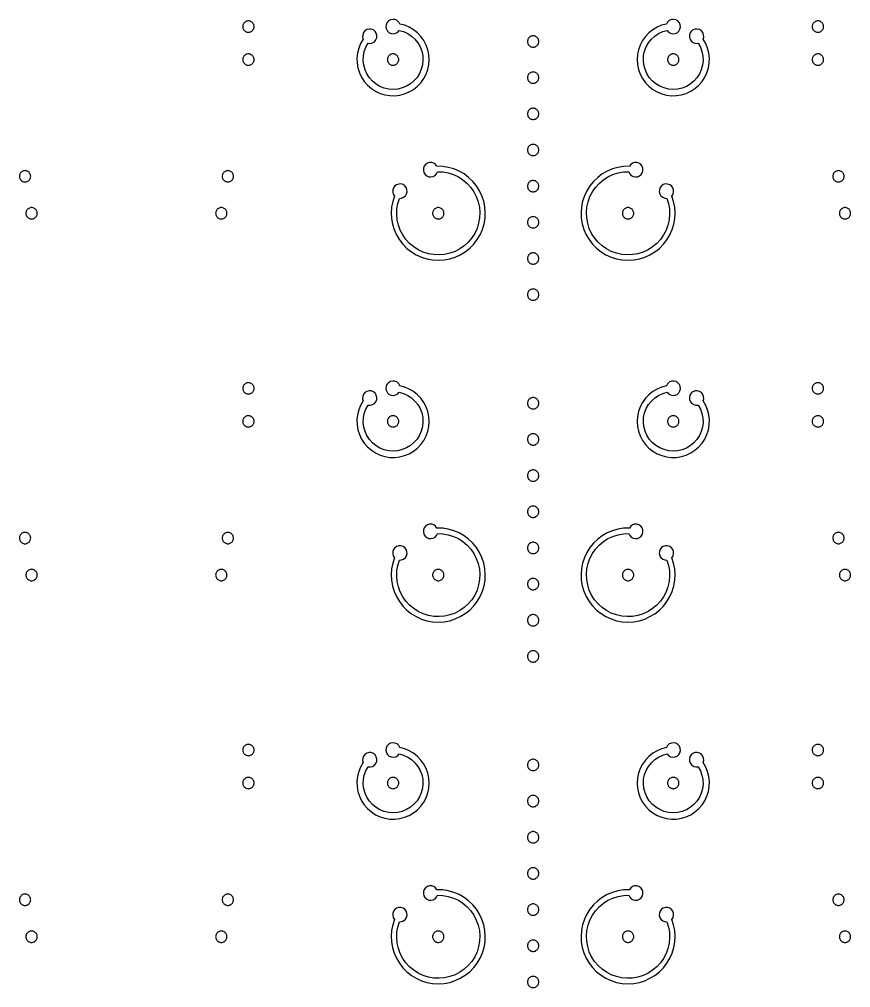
# Model space of a CAD drawing. Extents: x -100 to 100, y -100 to 100.
# Drawn here: x 41.69 to 52.71, y -13.25 to -0.43 of the extents above; entities that cross this region are included whole.
import ezdxf

# ---------------------------------------------------------------- set-up
doc = ezdxf.new("R2010")
doc.units = 0
doc.layers.add('L5', color=7, linetype='continuous')

# ---------------------------------------------------------------- blocks, each defined once
blk = doc.blocks.new('LDI_XFL94-0512-011_L5_B1')
at = {"layer": 'L5'}
for points in [[(44.731, -53.141), (44.721, -53.141), (44.711, -53.143), (44.702, -53.146), (44.693, -53.151), (44.685, -53.156), (44.678, -53.163), (44.671, -53.17), (44.666, -53.178), (44.661, -53.187), (44.658, -53.196), (44.656, -53.206), (44.656, -53.216), (44.656, -53.225), (44.658, -53.235), (44.661, -53.244), (44.666, -53.253), (44.671, -53.261), (44.678, -53.269), (44.685, -53.275), (44.693, -53.281), (44.702, -53.285), (44.711, -53.288), (44.721, -53.29), (44.731, -53.291), (44.74, -53.29), (44.75, -53.288), (44.759, -53.285), (44.768, -53.281), (44.776, -53.275), (44.784, -53.269), (44.79, -53.261), (44.795, -53.253), (44.8, -53.244), (44.803, -53.235), (44.805, -53.225), (44.806, -53.216), (44.805, -53.206), (44.803, -53.196), (44.8, -53.187), (44.795, -53.178), (44.79, -53.17), (44.784, -53.163), (44.776, -53.156), (44.768, -53.151), (44.759, -53.146), (44.75, -53.143), (44.74, -53.141), (44.731, -53.141)], [(46.736, -53.182), (46.722, -53.156), (46.699, -53.136), (46.672, -53.123), (46.642, -53.12), (46.612, -53.126), (46.586, -53.141), (46.566, -53.164), (46.554, -53.191), (46.551, -53.221), (46.558, -53.251), (46.573, -53.277), (46.596, -53.297), (46.623, -53.308), (46.653, -53.311), (46.683, -53.304), (46.708, -53.289), (46.728, -53.266), (46.787, -53.283), (46.842, -53.309), (46.892, -53.343), (46.937, -53.384), (46.974, -53.432), (47.004, -53.485), (47.026, -53.542), (47.039, -53.601), (47.042, -53.662), (47.036, -53.722), (47.02, -53.781), (46.996, -53.837), (46.964, -53.888), (46.924, -53.934), (46.878, -53.973), (46.826, -54.005), (46.769, -54.028), (46.71, -54.043), (46.65, -54.048), (46.589, -54.044), (46.53, -54.03), (46.473, -54.008), (46.421, -53.977), (46.374, -53.938), (46.333, -53.893), (46.3, -53.842), (46.275, -53.787), (46.259, -53.728), (46.252, -53.668), (46.254, -53.607), (46.266, -53.547), (46.286, -53.49), (46.316, -53.437), (46.346, -53.439), (46.375, -53.432), (46.401, -53.416), (46.42, -53.393), (46.431, -53.365), (46.433, -53.335), (46.425, -53.305), (46.409, -53.28), (46.386, -53.261), (46.358, -53.25), (46.328, -53.248), (46.299, -53.256), (46.273, -53.273), (46.254, -53.296), (46.244, -53.324), (46.242, -53.354), (46.25, -53.383), (46.217, -53.441), (46.192, -53.502), (46.176, -53.566), (46.168, -53.632), (46.17, -53.698), (46.181, -53.764), (46.2, -53.827), (46.229, -53.887), (46.265, -53.942), (46.309, -53.992), (46.359, -54.035), (46.414, -54.072), (46.474, -54.1), (46.537, -54.119), (46.603, -54.13), (46.669, -54.131), (46.735, -54.124), (46.799, -54.107), (46.86, -54.082), (46.917, -54.048), (46.969, -54.007), (47.015, -53.959), (47.054, -53.905), (47.085, -53.847), (47.107, -53.784), (47.121, -53.72), (47.126, -53.654), (47.121, -53.587), (47.108, -53.523), (47.085, -53.46), (47.055, -53.402), (47.016, -53.348), (46.97, -53.3), (46.919, -53.258), (46.862, -53.225), (46.801, -53.199), (46.736, -53.182)], [(50.756, -53.383), (50.764, -53.354), (50.762, -53.324), (50.752, -53.296), (50.733, -53.273), (50.707, -53.256), (50.678, -53.248), (50.648, -53.25), (50.62, -53.261), (50.597, -53.28), (50.581, -53.305), (50.573, -53.335), (50.575, -53.365), (50.586, -53.393), (50.605, -53.416), (50.631, -53.432), (50.66, -53.439), (50.69, -53.437), (50.72, -53.49), (50.74, -53.547), (50.752, -53.607), (50.754, -53.668), (50.747, -53.728), (50.731, -53.787), (50.706, -53.842), (50.673, -53.893), (50.632, -53.938), (50.585, -53.977), (50.533, -54.008), (50.476, -54.03), (50.417, -54.044), (50.356, -54.048), (50.296, -54.043), (50.237, -54.028), (50.18, -54.005), (50.128, -53.973), (50.082, -53.934), (50.042, -53.888), (50.01, -53.837), (49.986, -53.781), (49.97, -53.722), (49.964, -53.662), (49.967, -53.601), (49.98, -53.542), (50.002, -53.485), (50.032, -53.432), (50.069, -53.384), (50.114, -53.343), (50.164, -53.309), (50.219, -53.283), (50.278, -53.266), (50.298, -53.289), (50.323, -53.304), (50.353, -53.311), (50.383, -53.308), (50.41, -53.297), (50.433, -53.277), (50.448, -53.251), (50.455, -53.221), (50.452, -53.191), (50.44, -53.164), (50.42, -53.141), (50.394, -53.126), (50.364, -53.12), (50.334, -53.123), (50.307, -53.136), (50.284, -53.156), (50.269, -53.182), (50.205, -53.199), (50.144, -53.225), (50.087, -53.258), (50.036, -53.3), (49.99, -53.348), (49.951, -53.402), (49.921, -53.46), (49.898, -53.523), (49.885, -53.587), (49.88, -53.654), (49.885, -53.72), (49.899, -53.784), (49.921, -53.847), (49.952, -53.905), (49.991, -53.959), (50.037, -54.007), (50.089, -54.048), (50.146, -54.082), (50.207, -54.107), (50.271, -54.124), (50.337, -54.131), (50.403, -54.13), (50.469, -54.119), (50.532, -54.1), (50.592, -54.072), (50.647, -54.035), (50.697, -53.992), (50.741, -53.942), (50.777, -53.887), (50.806, -53.827), (50.825, -53.764), (50.836, -53.698), (50.838, -53.632), (50.83, -53.566), (50.814, -53.502), (50.789, -53.441), (50.756, -53.383)], [(52.275, -53.141), (52.266, -53.141), (52.256, -53.143), (52.247, -53.146), (52.238, -53.151), (52.23, -53.156), (52.222, -53.163), (52.216, -53.17), (52.21, -53.178), (52.206, -53.187), (52.203, -53.196), (52.201, -53.206), (52.2, -53.216), (52.201, -53.225), (52.203, -53.235), (52.206, -53.244), (52.21, -53.253), (52.216, -53.261), (52.222, -53.269), (52.23, -53.275), (52.238, -53.281), (52.247, -53.285), (52.256, -53.288), (52.266, -53.29), (52.275, -53.291), (52.285, -53.29), (52.295, -53.288), (52.304, -53.285), (52.313, -53.281), (52.321, -53.275), (52.328, -53.269), (52.335, -53.261), (52.34, -53.253), (52.345, -53.244), (52.348, -53.235), (52.35, -53.225), (52.35, -53.216), (52.35, -53.206), (52.348, -53.196), (52.345, -53.187), (52.34, -53.178), (52.335, -53.17), (52.328, -53.163), (52.321, -53.156), (52.313, -53.151), (52.304, -53.146), (52.295, -53.143), (52.285, -53.141), (52.275, -53.141)], [(48.503, -53.338), (48.493, -53.339), (48.484, -53.341), (48.474, -53.344), (48.465, -53.348), (48.457, -53.354), (48.45, -53.36), (48.443, -53.368), (48.438, -53.376), (48.434, -53.384), (48.431, -53.394), (48.429, -53.403), (48.428, -53.413), (48.429, -53.423), (48.431, -53.433), (48.434, -53.442), (48.438, -53.451), (48.443, -53.459), (48.45, -53.466), (48.457, -53.473), (48.465, -53.478), (48.474, -53.482), (48.484, -53.486), (48.493, -53.488), (48.503, -53.488), (48.513, -53.488), (48.522, -53.486), (48.532, -53.482), (48.54, -53.478), (48.549, -53.473), (48.556, -53.466), (48.562, -53.459), (48.568, -53.451), (48.572, -53.442), (48.575, -53.433), (48.577, -53.423), (48.578, -53.413), (48.577, -53.403), (48.575, -53.394), (48.572, -53.384), (48.568, -53.376), (48.562, -53.368), (48.556, -53.36), (48.549, -53.354), (48.54, -53.348), (48.532, -53.344), (48.522, -53.341), (48.513, -53.339), (48.503, -53.338)], [(44.731, -53.578), (44.721, -53.578), (44.711, -53.58), (44.702, -53.583), (44.693, -53.588), (44.685, -53.593), (44.678, -53.6), (44.671, -53.607), (44.666, -53.615), (44.661, -53.624), (44.658, -53.633), (44.656, -53.643), (44.656, -53.653), (44.656, -53.662), (44.658, -53.672), (44.661, -53.681), (44.666, -53.69), (44.671, -53.698), (44.678, -53.706), (44.685, -53.712), (44.693, -53.718), (44.702, -53.722), (44.711, -53.725), (44.721, -53.727), (44.731, -53.728), (44.74, -53.727), (44.75, -53.725), (44.759, -53.722), (44.768, -53.718), (44.776, -53.712), (44.784, -53.706), (44.79, -53.698), (44.795, -53.69), (44.8, -53.681), (44.803, -53.672), (44.805, -53.662), (44.806, -53.653), (44.805, -53.643), (44.803, -53.633), (44.8, -53.624), (44.795, -53.615), (44.79, -53.607), (44.784, -53.6), (44.776, -53.593), (44.768, -53.588), (44.759, -53.583), (44.75, -53.58), (44.74, -53.578), (44.731, -53.578)], [(46.647, -53.578), (46.637, -53.578), (46.627, -53.58), (46.618, -53.583), (46.609, -53.588), (46.601, -53.593), (46.594, -53.6), (46.587, -53.607), (46.582, -53.615), (46.577, -53.624), (46.574, -53.633), (46.572, -53.643), (46.572, -53.653), (46.572, -53.662), (46.574, -53.672), (46.577, -53.681), (46.582, -53.69), (46.587, -53.698), (46.594, -53.706), (46.601, -53.712), (46.609, -53.718), (46.618, -53.722), (46.627, -53.725), (46.637, -53.727), (46.647, -53.728), (46.656, -53.727), (46.666, -53.725), (46.675, -53.722), (46.684, -53.718), (46.692, -53.712), (46.7, -53.706), (46.706, -53.698), (46.712, -53.69), (46.716, -53.681), (46.719, -53.672), (46.721, -53.662), (46.722, -53.653), (46.721, -53.643), (46.719, -53.633), (46.716, -53.624), (46.712, -53.615), (46.706, -53.607), (46.7, -53.6), (46.692, -53.593), (46.684, -53.588), (46.675, -53.583), (46.666, -53.58), (46.656, -53.578), (46.647, -53.578)], [(50.359, -53.578), (50.349, -53.578), (50.34, -53.58), (50.331, -53.583), (50.322, -53.588), (50.314, -53.593), (50.306, -53.6), (50.3, -53.607), (50.294, -53.615), (50.29, -53.624), (50.287, -53.633), (50.285, -53.643), (50.284, -53.653), (50.285, -53.662), (50.287, -53.672), (50.29, -53.681), (50.294, -53.69), (50.3, -53.698), (50.306, -53.706), (50.314, -53.712), (50.322, -53.718), (50.331, -53.722), (50.34, -53.725), (50.349, -53.727), (50.359, -53.728), (50.369, -53.727), (50.379, -53.725), (50.388, -53.722), (50.397, -53.718), (50.405, -53.712), (50.412, -53.706), (50.419, -53.698), (50.424, -53.69), (50.429, -53.681), (50.432, -53.672), (50.434, -53.662), (50.434, -53.653), (50.434, -53.643), (50.432, -53.633), (50.429, -53.624), (50.424, -53.615), (50.419, -53.607), (50.412, -53.6), (50.405, -53.593), (50.397, -53.588), (50.388, -53.583), (50.379, -53.58), (50.369, -53.578), (50.359, -53.578)], [(52.275, -53.578), (52.266, -53.578), (52.256, -53.58), (52.247, -53.583), (52.238, -53.588), (52.23, -53.593), (52.222, -53.6), (52.216, -53.607), (52.21, -53.615), (52.206, -53.624), (52.203, -53.633), (52.201, -53.643), (52.2, -53.653), (52.201, -53.662), (52.203, -53.672), (52.206, -53.681), (52.21, -53.69), (52.216, -53.698), (52.222, -53.706), (52.23, -53.712), (52.238, -53.718), (52.247, -53.722), (52.256, -53.725), (52.266, -53.727), (52.275, -53.728), (52.285, -53.727), (52.295, -53.725), (52.304, -53.722), (52.313, -53.718), (52.321, -53.712), (52.328, -53.706), (52.335, -53.698), (52.34, -53.69), (52.345, -53.681), (52.348, -53.672), (52.35, -53.662), (52.35, -53.653), (52.35, -53.643), (52.348, -53.633), (52.345, -53.624), (52.34, -53.615), (52.335, -53.607), (52.328, -53.6), (52.321, -53.593), (52.313, -53.588), (52.304, -53.583), (52.295, -53.58), (52.285, -53.578), (52.275, -53.578)], [(48.503, -53.817), (48.493, -53.818), (48.484, -53.82), (48.474, -53.823), (48.465, -53.827), (48.457, -53.833), (48.45, -53.839), (48.443, -53.847), (48.438, -53.855), (48.434, -53.864), (48.431, -53.873), (48.429, -53.882), (48.428, -53.892), (48.429, -53.902), (48.431, -53.912), (48.434, -53.921), (48.438, -53.93), (48.443, -53.938), (48.45, -53.945), (48.457, -53.952), (48.465, -53.957), (48.474, -53.962), (48.484, -53.965), (48.493, -53.967), (48.503, -53.967), (48.513, -53.967), (48.522, -53.965), (48.532, -53.962), (48.54, -53.957), (48.549, -53.952), (48.556, -53.945), (48.562, -53.938), (48.568, -53.93), (48.572, -53.921), (48.575, -53.912), (48.577, -53.902), (48.578, -53.892), (48.577, -53.882), (48.575, -53.873), (48.572, -53.864), (48.568, -53.855), (48.562, -53.847), (48.556, -53.839), (48.549, -53.833), (48.54, -53.827), (48.532, -53.823), (48.522, -53.82), (48.513, -53.818), (48.503, -53.817)], [(48.503, -54.296), (48.493, -54.297), (48.484, -54.299), (48.474, -54.302), (48.465, -54.306), (48.457, -54.312), (48.45, -54.318), (48.443, -54.326), (48.438, -54.334), (48.434, -54.343), (48.431, -54.352), (48.429, -54.361), (48.428, -54.371), (48.429, -54.381), (48.431, -54.391), (48.434, -54.4), (48.438, -54.409), (48.443, -54.417), (48.45, -54.424), (48.457, -54.431), (48.465, -54.436), (48.474, -54.441), (48.484, -54.444), (48.493, -54.446), (48.503, -54.446), (48.513, -54.446), (48.522, -54.444), (48.532, -54.441), (48.54, -54.436), (48.549, -54.431), (48.556, -54.424), (48.562, -54.417), (48.568, -54.409), (48.572, -54.4), (48.575, -54.391), (48.577, -54.381), (48.578, -54.371), (48.577, -54.361), (48.575, -54.352), (48.572, -54.343), (48.568, -54.334), (48.562, -54.326), (48.556, -54.318), (48.549, -54.312), (48.54, -54.306), (48.532, -54.302), (48.522, -54.299), (48.513, -54.297), (48.503, -54.296)], [(48.503, -54.775), (48.493, -54.776), (48.484, -54.778), (48.474, -54.781), (48.465, -54.785), (48.457, -54.791), (48.45, -54.797), (48.443, -54.805), (48.438, -54.813), (48.434, -54.822), (48.431, -54.831), (48.429, -54.841), (48.428, -54.85), (48.429, -54.86), (48.431, -54.87), (48.434, -54.879), (48.438, -54.888), (48.443, -54.896), (48.45, -54.903), (48.457, -54.91), (48.465, -54.915), (48.474, -54.92), (48.484, -54.923), (48.493, -54.925), (48.503, -54.925), (48.513, -54.925), (48.522, -54.923), (48.532, -54.92), (48.54, -54.915), (48.549, -54.91), (48.556, -54.903), (48.562, -54.896), (48.568, -54.888), (48.572, -54.879), (48.575, -54.87), (48.577, -54.86), (48.578, -54.85), (48.577, -54.841), (48.575, -54.831), (48.572, -54.822), (48.568, -54.813), (48.562, -54.805), (48.556, -54.797), (48.549, -54.791), (48.54, -54.785), (48.532, -54.781), (48.522, -54.778), (48.513, -54.776), (48.503, -54.775)], [(41.77, -55.124), (41.76, -55.125), (41.751, -55.127), (41.741, -55.13), (41.732, -55.134), (41.724, -55.14), (41.717, -55.146), (41.71, -55.154), (41.705, -55.162), (41.701, -55.17), (41.698, -55.18), (41.696, -55.189), (41.695, -55.199), (41.696, -55.209), (41.698, -55.219), (41.701, -55.228), (41.705, -55.237), (41.71, -55.245), (41.717, -55.252), (41.724, -55.259), (41.732, -55.264), (41.741, -55.268), (41.751, -55.272), (41.76, -55.274), (41.77, -55.274), (41.78, -55.274), (41.789, -55.272), (41.799, -55.268), (41.807, -55.264), (41.816, -55.259), (41.823, -55.252), (41.829, -55.245), (41.835, -55.237), (41.839, -55.228), (41.842, -55.219), (41.844, -55.209), (41.845, -55.199), (41.844, -55.189), (41.842, -55.18), (41.839, -55.17), (41.835, -55.162), (41.829, -55.154), (41.823, -55.146), (41.816, -55.14), (41.807, -55.134), (41.799, -55.13), (41.789, -55.127), (41.78, -55.125), (41.77, -55.124)], [(44.458, -55.124), (44.448, -55.125), (44.438, -55.127), (44.429, -55.13), (44.42, -55.134), (44.412, -55.14), (44.405, -55.146), (44.398, -55.154), (44.393, -55.162), (44.388, -55.17), (44.385, -55.18), (44.383, -55.189), (44.383, -55.199), (44.383, -55.209), (44.385, -55.219), (44.388, -55.228), (44.393, -55.237), (44.398, -55.245), (44.405, -55.252), (44.412, -55.259), (44.42, -55.264), (44.429, -55.268), (44.438, -55.272), (44.448, -55.274), (44.458, -55.274), (44.467, -55.274), (44.477, -55.272), (44.486, -55.268), (44.495, -55.264), (44.503, -55.259), (44.511, -55.252), (44.517, -55.245), (44.523, -55.237), (44.527, -55.228), (44.53, -55.219), (44.532, -55.209), (44.533, -55.199), (44.532, -55.189), (44.53, -55.18), (44.527, -55.17), (44.523, -55.162), (44.517, -55.154), (44.511, -55.146), (44.503, -55.14), (44.495, -55.134), (44.486, -55.13), (44.477, -55.127), (44.467, -55.125), (44.458, -55.124)], [(47.228, -55.066), (47.211, -55.043), (47.187, -55.025), (47.16, -55.016), (47.13, -55.016), (47.102, -55.024), (47.078, -55.041), (47.06, -55.064), (47.05, -55.091), (47.048, -55.12), (47.056, -55.148), (47.071, -55.173), (47.093, -55.192), (47.12, -55.204), (47.149, -55.206), (47.178, -55.2), (47.203, -55.186), (47.223, -55.164), (47.236, -55.138), (47.307, -55.141), (47.378, -55.154), (47.447, -55.176), (47.512, -55.206), (47.572, -55.245), (47.627, -55.292), (47.676, -55.345), (47.717, -55.404), (47.75, -55.468), (47.775, -55.535), (47.79, -55.606), (47.796, -55.677), (47.793, -55.749), (47.78, -55.82), (47.759, -55.889), (47.728, -55.954), (47.69, -56.015), (47.643, -56.07), (47.59, -56.118), (47.531, -56.16), (47.468, -56.193), (47.4, -56.217), (47.33, -56.233), (47.258, -56.239), (47.186, -56.236), (47.115, -56.224), (47.047, -56.202), (46.981, -56.172), (46.921, -56.133), (46.865, -56.087), (46.817, -56.034), (46.775, -55.976), (46.742, -55.912), (46.717, -55.844), (46.701, -55.774), (46.695, -55.702), (46.698, -55.63), (46.71, -55.56), (46.731, -55.491), (46.76, -55.488), (46.787, -55.477), (46.81, -55.458), (46.825, -55.433), (46.833, -55.405), (46.831, -55.376), (46.821, -55.348), (46.803, -55.325), (46.779, -55.309), (46.751, -55.3), (46.722, -55.301), (46.694, -55.31), (46.67, -55.327), (46.653, -55.35), (46.643, -55.378), (46.642, -55.407), (46.65, -55.435), (46.666, -55.46), (46.643, -55.532), (46.628, -55.606), (46.623, -55.682), (46.627, -55.757), (46.64, -55.832), (46.661, -55.905), (46.692, -55.974), (46.731, -56.039), (46.777, -56.099), (46.831, -56.153), (46.89, -56.2), (46.955, -56.239), (47.024, -56.271), (47.096, -56.293), (47.171, -56.307), (47.247, -56.311), (47.322, -56.307), (47.397, -56.293), (47.469, -56.27), (47.538, -56.238), (47.603, -56.199), (47.662, -56.152), (47.715, -56.098), (47.761, -56.037), (47.8, -55.972), (47.83, -55.903), (47.852, -55.83), (47.865, -55.755), (47.868, -55.68), (47.862, -55.604), (47.848, -55.53), (47.824, -55.458), (47.791, -55.389), (47.751, -55.325), (47.703, -55.266), (47.648, -55.214), (47.588, -55.168), (47.522, -55.131), (47.452, -55.101), (47.379, -55.08), (47.304, -55.069), (47.228, -55.066)], [(50.34, -55.46), (50.356, -55.435), (50.364, -55.407), (50.363, -55.378), (50.353, -55.35), (50.336, -55.327), (50.312, -55.31), (50.284, -55.301), (50.255, -55.3), (50.227, -55.309), (50.203, -55.325), (50.185, -55.348), (50.175, -55.376), (50.173, -55.405), (50.181, -55.433), (50.196, -55.458), (50.219, -55.477), (50.246, -55.488), (50.275, -55.491), (50.296, -55.56), (50.308, -55.63), (50.311, -55.702), (50.305, -55.774), (50.289, -55.844), (50.264, -55.912), (50.231, -55.976), (50.189, -56.034), (50.141, -56.087), (50.085, -56.133), (50.025, -56.172), (49.959, -56.202), (49.891, -56.224), (49.82, -56.236), (49.748, -56.239), (49.676, -56.233), (49.606, -56.217), (49.538, -56.193), (49.475, -56.16), (49.416, -56.118), (49.363, -56.07), (49.316, -56.015), (49.278, -55.954), (49.247, -55.889), (49.226, -55.82), (49.213, -55.749), (49.21, -55.677), (49.216, -55.606), (49.231, -55.535), (49.256, -55.468), (49.289, -55.404), (49.33, -55.345), (49.379, -55.292), (49.434, -55.245), (49.494, -55.206), (49.559, -55.176), (49.628, -55.154), (49.699, -55.141), (49.77, -55.138), (49.783, -55.164), (49.803, -55.186), (49.828, -55.2), (49.857, -55.206), (49.886, -55.204), (49.913, -55.192), (49.935, -55.173), (49.95, -55.148), (49.958, -55.12), (49.956, -55.091), (49.946, -55.064), (49.928, -55.041), (49.904, -55.024), (49.876, -55.016), (49.846, -55.016), (49.819, -55.025), (49.795, -55.043), (49.778, -55.066), (49.702, -55.069), (49.627, -55.08), (49.554, -55.101), (49.484, -55.131), (49.418, -55.168), (49.358, -55.214), (49.303, -55.266), (49.255, -55.325), (49.215, -55.389), (49.182, -55.458), (49.158, -55.53), (49.144, -55.604), (49.138, -55.68), (49.141, -55.755), (49.154, -55.83), (49.176, -55.903), (49.206, -55.972), (49.245, -56.037), (49.291, -56.098), (49.344, -56.152), (49.403, -56.199), (49.468, -56.238), (49.537, -56.27), (49.609, -56.293), (49.684, -56.307), (49.759, -56.311), (49.835, -56.307), (49.91, -56.293), (49.982, -56.271), (50.051, -56.239), (50.116, -56.2), (50.175, -56.153), (50.229, -56.099), (50.275, -56.039), (50.314, -55.974), (50.345, -55.905), (50.366, -55.832), (50.379, -55.757), (50.383, -55.682), (50.378, -55.606), (50.363, -55.532), (50.34, -55.46)], [(52.548, -55.124), (52.539, -55.125), (52.529, -55.127), (52.52, -55.13), (52.511, -55.134), (52.503, -55.14), (52.495, -55.146), (52.489, -55.154), (52.483, -55.162), (52.479, -55.17), (52.476, -55.18), (52.474, -55.189), (52.473, -55.199), (52.474, -55.209), (52.476, -55.219), (52.479, -55.228), (52.483, -55.237), (52.489, -55.245), (52.495, -55.252), (52.503, -55.259), (52.511, -55.264), (52.52, -55.268), (52.529, -55.272), (52.539, -55.274), (52.548, -55.274), (52.558, -55.274), (52.568, -55.272), (52.577, -55.268), (52.586, -55.264), (52.594, -55.259), (52.601, -55.252), (52.608, -55.245), (52.613, -55.237), (52.618, -55.228), (52.621, -55.219), (52.623, -55.209), (52.623, -55.199), (52.623, -55.189), (52.621, -55.18), (52.618, -55.17), (52.613, -55.162), (52.608, -55.154), (52.601, -55.146), (52.594, -55.14), (52.586, -55.134), (52.577, -55.13), (52.568, -55.127), (52.558, -55.125), (52.548, -55.124)], [(48.503, -55.254), (48.493, -55.255), (48.484, -55.257), (48.474, -55.26), (48.465, -55.264), (48.457, -55.27), (48.45, -55.276), (48.443, -55.284), (48.438, -55.292), (48.434, -55.301), (48.431, -55.31), (48.429, -55.32), (48.428, -55.329), (48.429, -55.339), (48.431, -55.349), (48.434, -55.358), (48.438, -55.367), (48.443, -55.375), (48.45, -55.382), (48.457, -55.389), (48.465, -55.394), (48.474, -55.399), (48.484, -55.402), (48.493, -55.404), (48.503, -55.404), (48.513, -55.404), (48.522, -55.402), (48.532, -55.399), (48.54, -55.394), (48.549, -55.389), (48.556, -55.382), (48.562, -55.375), (48.568, -55.367), (48.572, -55.358), (48.575, -55.349), (48.577, -55.339), (48.578, -55.329), (48.577, -55.32), (48.575, -55.31), (48.572, -55.301), (48.568, -55.292), (48.562, -55.284), (48.556, -55.276), (48.549, -55.27), (48.54, -55.264), (48.532, -55.26), (48.522, -55.257), (48.513, -55.255), (48.503, -55.254)], [(41.856, -55.614), (41.846, -55.614), (41.837, -55.616), (41.828, -55.619), (41.819, -55.624), (41.811, -55.629), (41.803, -55.636), (41.797, -55.643), (41.791, -55.651), (41.787, -55.66), (41.784, -55.669), (41.782, -55.679), (41.781, -55.689), (41.782, -55.698), (41.784, -55.708), (41.787, -55.717), (41.791, -55.726), (41.797, -55.734), (41.803, -55.742), (41.811, -55.748), (41.819, -55.754), (41.828, -55.758), (41.837, -55.761), (41.846, -55.763), (41.856, -55.764), (41.866, -55.763), (41.876, -55.761), (41.885, -55.758), (41.894, -55.754), (41.902, -55.748), (41.909, -55.742), (41.916, -55.734), (41.921, -55.726), (41.926, -55.717), (41.929, -55.708), (41.931, -55.698), (41.931, -55.689), (41.931, -55.679), (41.929, -55.669), (41.926, -55.66), (41.921, -55.651), (41.916, -55.643), (41.909, -55.636), (41.902, -55.629), (41.894, -55.624), (41.885, -55.619), (41.876, -55.616), (41.866, -55.614), (41.856, -55.614)], [(44.371, -55.614), (44.361, -55.614), (44.352, -55.616), (44.343, -55.619), (44.334, -55.624), (44.326, -55.629), (44.318, -55.636), (44.312, -55.643), (44.306, -55.651), (44.302, -55.66), (44.299, -55.669), (44.297, -55.679), (44.296, -55.689), (44.297, -55.698), (44.299, -55.708), (44.302, -55.717), (44.306, -55.726), (44.312, -55.734), (44.318, -55.742), (44.326, -55.748), (44.334, -55.754), (44.343, -55.758), (44.352, -55.761), (44.361, -55.763), (44.371, -55.764), (44.381, -55.763), (44.391, -55.761), (44.4, -55.758), (44.409, -55.754), (44.417, -55.748), (44.424, -55.742), (44.431, -55.734), (44.436, -55.726), (44.441, -55.717), (44.444, -55.708), (44.446, -55.698), (44.446, -55.689), (44.446, -55.679), (44.444, -55.669), (44.441, -55.66), (44.436, -55.651), (44.431, -55.643), (44.424, -55.636), (44.417, -55.629), (44.409, -55.624), (44.4, -55.619), (44.391, -55.616), (44.381, -55.614), (44.371, -55.614)], [(47.246, -55.614), (47.236, -55.614), (47.226, -55.616), (47.217, -55.619), (47.208, -55.624), (47.2, -55.629), (47.192, -55.636), (47.186, -55.643), (47.181, -55.651), (47.176, -55.66), (47.173, -55.669), (47.171, -55.679), (47.171, -55.689), (47.171, -55.698), (47.173, -55.708), (47.176, -55.717), (47.181, -55.726), (47.186, -55.734), (47.192, -55.742), (47.2, -55.748), (47.208, -55.754), (47.217, -55.758), (47.226, -55.761), (47.236, -55.763), (47.246, -55.764), (47.255, -55.763), (47.265, -55.761), (47.274, -55.758), (47.283, -55.754), (47.291, -55.748), (47.299, -55.742), (47.305, -55.734), (47.31, -55.726), (47.315, -55.717), (47.318, -55.708), (47.32, -55.698), (47.321, -55.689), (47.32, -55.679), (47.318, -55.669), (47.315, -55.66), (47.31, -55.651), (47.305, -55.643), (47.299, -55.636), (47.291, -55.629), (47.283, -55.624), (47.274, -55.619), (47.265, -55.616), (47.255, -55.614), (47.246, -55.614)], [(49.76, -55.614), (49.751, -55.614), (49.741, -55.616), (49.732, -55.619), (49.723, -55.624), (49.715, -55.629), (49.707, -55.636), (49.701, -55.643), (49.696, -55.651), (49.691, -55.66), (49.688, -55.669), (49.686, -55.679), (49.685, -55.689), (49.686, -55.698), (49.688, -55.708), (49.691, -55.717), (49.696, -55.726), (49.701, -55.734), (49.707, -55.742), (49.715, -55.748), (49.723, -55.754), (49.732, -55.758), (49.741, -55.761), (49.751, -55.763), (49.76, -55.764), (49.77, -55.763), (49.78, -55.761), (49.789, -55.758), (49.798, -55.754), (49.806, -55.748), (49.814, -55.742), (49.82, -55.734), (49.825, -55.726), (49.83, -55.717), (49.833, -55.708), (49.835, -55.698), (49.835, -55.689), (49.835, -55.679), (49.833, -55.669), (49.83, -55.66), (49.825, -55.651), (49.82, -55.643), (49.814, -55.636), (49.806, -55.629), (49.798, -55.624), (49.789, -55.619), (49.78, -55.616), (49.77, -55.614), (49.76, -55.614)], [(52.635, -55.614), (52.625, -55.614), (52.615, -55.616), (52.606, -55.619), (52.597, -55.624), (52.589, -55.629), (52.582, -55.636), (52.575, -55.643), (52.57, -55.651), (52.565, -55.66), (52.562, -55.669), (52.56, -55.679), (52.56, -55.689), (52.56, -55.698), (52.562, -55.708), (52.565, -55.717), (52.57, -55.726), (52.575, -55.734), (52.582, -55.742), (52.589, -55.748), (52.597, -55.754), (52.606, -55.758), (52.615, -55.761), (52.625, -55.763), (52.635, -55.764), (52.645, -55.763), (52.654, -55.761), (52.663, -55.758), (52.672, -55.754), (52.68, -55.748), (52.688, -55.742), (52.694, -55.734), (52.7, -55.726), (52.704, -55.717), (52.707, -55.708), (52.709, -55.698), (52.71, -55.689), (52.709, -55.679), (52.707, -55.669), (52.704, -55.66), (52.7, -55.651), (52.694, -55.643), (52.688, -55.636), (52.68, -55.629), (52.672, -55.624), (52.663, -55.619), (52.654, -55.616), (52.645, -55.614), (52.635, -55.614)], [(48.503, -55.733), (48.493, -55.734), (48.484, -55.736), (48.474, -55.739), (48.465, -55.743), (48.457, -55.749), (48.45, -55.755), (48.443, -55.763), (48.438, -55.771), (48.434, -55.78), (48.431, -55.789), (48.429, -55.799), (48.428, -55.808), (48.429, -55.818), (48.431, -55.828), (48.434, -55.837), (48.438, -55.846), (48.443, -55.854), (48.45, -55.861), (48.457, -55.868), (48.465, -55.873), (48.474, -55.878), (48.484, -55.881), (48.493, -55.883), (48.503, -55.883), (48.513, -55.883), (48.522, -55.881), (48.532, -55.878), (48.54, -55.873), (48.549, -55.868), (48.556, -55.861), (48.562, -55.854), (48.568, -55.846), (48.572, -55.837), (48.575, -55.828), (48.577, -55.818), (48.578, -55.808), (48.577, -55.799), (48.575, -55.789), (48.572, -55.78), (48.568, -55.771), (48.562, -55.763), (48.556, -55.755), (48.549, -55.749), (48.54, -55.743), (48.532, -55.739), (48.522, -55.736), (48.513, -55.734), (48.503, -55.733)], [(48.503, -56.212), (48.493, -56.213), (48.484, -56.215), (48.474, -56.218), (48.465, -56.222), (48.457, -56.228), (48.45, -56.234), (48.443, -56.242), (48.438, -56.25), (48.434, -56.259), (48.431, -56.268), (48.429, -56.278), (48.428, -56.287), (48.429, -56.297), (48.431, -56.307), (48.434, -56.316), (48.438, -56.325), (48.443, -56.333), (48.45, -56.34), (48.457, -56.347), (48.465, -56.352), (48.474, -56.357), (48.484, -56.36), (48.493, -56.362), (48.503, -56.362), (48.513, -56.362), (48.522, -56.36), (48.532, -56.357), (48.54, -56.352), (48.549, -56.347), (48.556, -56.34), (48.562, -56.333), (48.568, -56.325), (48.572, -56.316), (48.575, -56.307), (48.577, -56.297), (48.578, -56.287), (48.577, -56.278), (48.575, -56.268), (48.572, -56.259), (48.568, -56.25), (48.562, -56.242), (48.556, -56.234), (48.549, -56.228), (48.54, -56.222), (48.532, -56.218), (48.522, -56.215), (48.513, -56.213), (48.503, -56.212)], [(48.503, -56.691), (48.493, -56.692), (48.484, -56.694), (48.474, -56.697), (48.465, -56.702), (48.457, -56.707), (48.45, -56.713), (48.443, -56.721), (48.438, -56.729), (48.434, -56.738), (48.431, -56.747), (48.429, -56.757), (48.428, -56.766), (48.429, -56.776), (48.431, -56.786), (48.434, -56.795), (48.438, -56.804), (48.443, -56.812), (48.45, -56.82), (48.457, -56.826), (48.465, -56.831), (48.474, -56.836), (48.484, -56.839), (48.493, -56.841), (48.503, -56.841), (48.513, -56.841), (48.522, -56.839), (48.532, -56.836), (48.54, -56.831), (48.549, -56.826), (48.556, -56.82), (48.562, -56.812), (48.568, -56.804), (48.572, -56.795), (48.575, -56.786), (48.577, -56.776), (48.578, -56.766), (48.577, -56.757), (48.575, -56.747), (48.572, -56.738), (48.568, -56.729), (48.562, -56.721), (48.556, -56.713), (48.549, -56.707), (48.54, -56.702), (48.532, -56.697), (48.522, -56.694), (48.513, -56.692), (48.503, -56.691)]]:
    blk.add_lwpolyline(points, close=True, dxfattribs=at)

msp = doc.modelspace()

# ---------------------------------------------------------------- block references
at = {"layer": 'L5'}
for p in [(0, 52.695), (0, 47.904), (0, 43.114)]:
    msp.add_blockref('LDI_XFL94-0512-011_L5_B1', p, dxfattribs=at)

doc.saveas('drawing.dxf')
